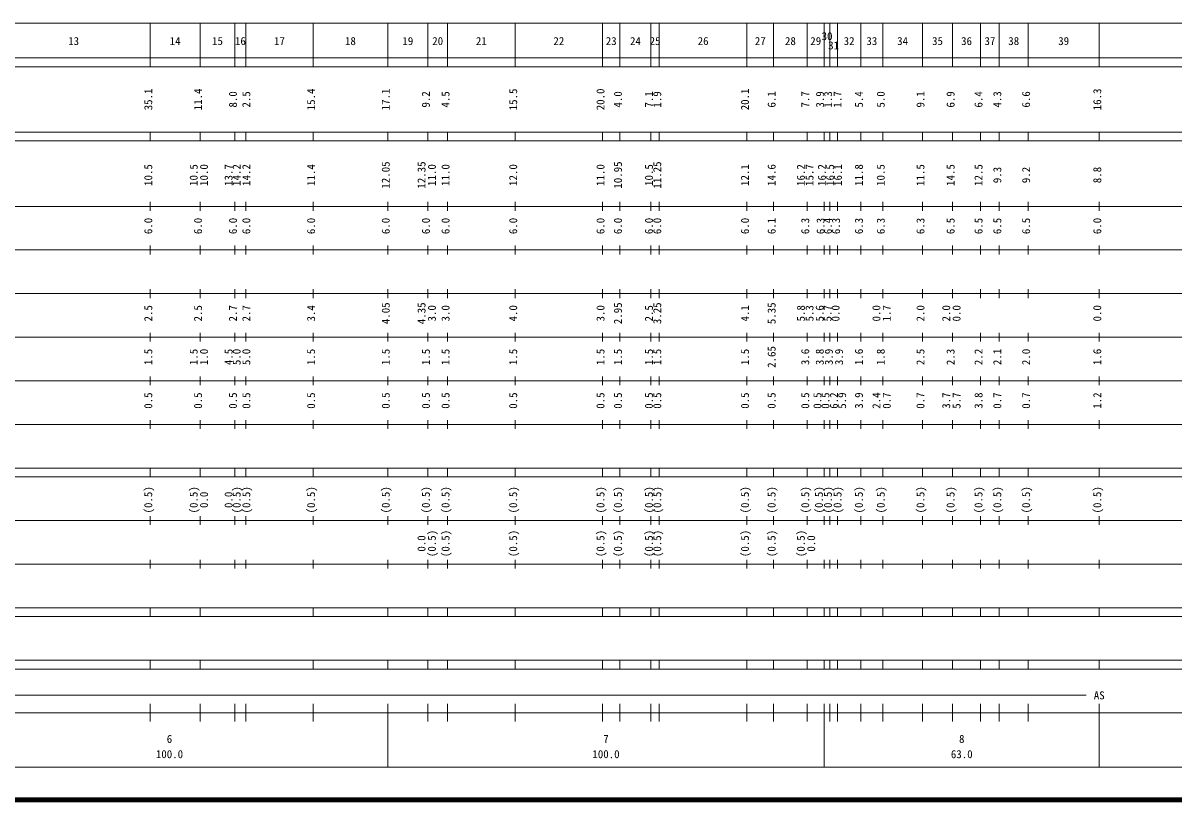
# Model space of a CAD drawing. Units: millimetres on the paper, enlarged 1000 times. Extents: x 40000 to 680000, y 20000 to 380000.
# Drawn here: x 284450 to 548118, y 20000 to 198000 of the extents above; entities that cross this region are included whole.
import ezdxf
from ezdxf.enums import TextEntityAlignment as Align

# ---------------------------------------------------------------- set-up
doc = ezdxf.new("R2010")
doc.units = ezdxf.units.MM
doc.header["$LTSCALE"] = 1000
doc.layers.add('M-TTL', color=2, linetype='Continuous', lineweight=140)
doc.layers.add('M-TTL-BAND', color=7, linetype='Continuous', lineweight=13)
doc.styles.add('ＭＳ ゴシック', font='')
doc.styles.get('ＭＳ ゴシック').set_extended_font_data('MS Gothic')

msp = doc.modelspace()

# ---------------------------------------------------------------- linework, layer by layer
at = {"layer": 'M-TTL'}
msp.add_line((40000, 20000), (680000, 20000), dxfattribs=at)
at = {"layer": 'M-TTL-BAND'}
for p, q in [((68000, 198000), (579000, 198000)), ((313600, 188000), (313600, 198000)), ((325000, 188000), (325000, 198000)), ((333000, 188000), (333000, 198000)), ((335500, 188000), (335500, 198000)), ((350900, 188000), (350900, 198000)), ((368000, 188000), (368000, 198000)), ((377200, 188000), (377200, 198000)), ((381700, 188000), (381700, 198000)), ((397200, 188000), (397200, 198000)), ((417200, 188000), (417200, 198000)), ((421200, 188000), (421200, 198000)), ((428300, 188000), (428300, 198000)), ((430200, 188000), (430200, 198000)), ((450300, 188000), (450300, 198000)), ((456400, 188000), (456400, 198000)), ((464100, 188000), (464100, 198000)), ((468000, 188000), (468000, 198000)), ((469300, 188000), (469300, 198000)), ((471000, 188000), (471000, 198000)), ((476400, 188000), (476400, 198000)), ((481400, 188000), (481400, 198000)), ((490500, 188000), (490500, 198000)), ((497400, 188000), (497400, 198000)), ((503800, 188000), (503800, 198000)), ((508100, 188000), (508100, 198000)), ((514700, 188000), (514700, 198000)), ((531000, 188000), (531000, 198000)), ((40000, 190000), (579000, 190000)), ((40000, 188000), (579000, 188000)), ((40000, 173000), (579000, 173000)), ((313600, 171000), (313600, 173000)), ((325000, 171000), (325000, 173000)), ((333000, 171000), (333000, 173000)), ((335500, 171000), (335500, 173000)), ((350900, 171000), (350900, 173000)), ((368000, 171000), (368000, 173000)), ((377200, 171000), (377200, 173000)), ((381700, 171000), (381700, 173000)), ((397200, 171000), (397200, 173000)), ((417200, 171000), (417200, 173000)), ((421200, 171000), (421200, 173000)), ((428300, 171000), (428300, 173000)), ((430200, 171000), (430200, 173000)), ((450300, 171000), (450300, 173000)), ((456400, 171000), (456400, 173000)), ((464100, 171000), (464100, 173000)), ((468000, 171000), (468000, 173000)), ((469300, 171000), (469300, 173000)), ((471000, 171000), (471000, 173000)), ((476400, 171000), (476400, 173000)), ((481400, 171000), (481400, 173000)), ((490500, 171000), (490500, 173000)), ((497400, 171000), (497400, 173000)), ((503800, 171000), (503800, 173000)), ((508100, 171000), (508100, 173000)), ((514700, 171000), (514700, 173000)), ((531000, 171000), (531000, 173000)), ((40000, 171000), (579000, 171000)), ((40000, 156000), (579000, 156000)), ((313600, 155000), (313600, 157000)), ((325000, 155000), (325000, 157000)), ((333000, 155000), (333000, 157000)), ((335500, 155000), (335500, 157000)), ((350900, 155000), (350900, 157000)), ((368000, 155000), (368000, 157000)), ((377200, 155000), (377200, 157000)), ((381700, 155000), (381700, 157000)), ((397200, 155000), (397200, 157000)), ((417200, 155000), (417200, 157000)), ((421200, 155000), (421200, 157000)), ((428300, 155000), (428300, 157000)), ((430200, 155000), (430200, 157000)), ((450300, 155000), (450300, 157000)), ((456400, 155000), (456400, 157000)), ((464100, 155000), (464100, 157000)), ((468000, 155000), (468000, 157000)), ((469300, 155000), (469300, 157000)), ((471000, 155000), (471000, 157000)), ((476400, 155000), (476400, 157000)), ((481400, 155000), (481400, 157000)), ((490500, 155000), (490500, 157000)), ((497400, 155000), (497400, 157000)), ((503800, 155000), (503800, 157000)), ((508100, 155000), (508100, 157000)), ((514700, 155000), (514700, 157000)), ((531000, 155000), (531000, 157000)), ((46000, 146000), (579000, 146000)), ((313600, 145000), (313600, 147000)), ((325000, 145000), (325000, 147000)), ((333000, 145000), (333000, 147000)), ((335500, 145000), (335500, 147000)), ((350900, 145000), (350900, 147000)), ((368000, 145000), (368000, 147000)), ((377200, 145000), (377200, 147000)), ((381700, 145000), (381700, 147000)), ((397200, 145000), (397200, 147000)), ((417200, 145000), (417200, 147000)), ((421200, 145000), (421200, 147000)), ((428300, 145000), (428300, 147000)), ((430200, 145000), (430200, 147000)), ((450300, 145000), (450300, 147000)), ((456400, 145000), (456400, 147000)), ((464100, 145000), (464100, 147000)), ((468000, 145000), (468000, 147000)), ((469300, 145000), (469300, 147000)), ((471000, 145000), (471000, 147000)), ((476400, 145000), (476400, 147000)), ((481400, 145000), (481400, 147000)), ((490500, 145000), (490500, 147000)), ((497400, 145000), (497400, 147000)), ((503800, 145000), (503800, 147000)), ((508100, 145000), (508100, 147000)), ((514700, 145000), (514700, 147000)), ((531000, 145000), (531000, 147000)), ((52000, 136000), (579000, 136000)), ((313600, 135000), (313600, 137000)), ((325000, 135000), (325000, 137000)), ((333000, 135000), (333000, 137000)), ((335500, 135000), (335500, 137000)), ((350900, 135000), (350900, 137000)), ((368000, 135000), (368000, 137000)), ((377200, 135000), (377200, 137000)), ((381700, 135000), (381700, 137000)), ((397200, 135000), (397200, 137000)), ((417200, 135000), (417200, 137000)), ((421200, 135000), (421200, 137000)), ((428300, 135000), (428300, 137000)), ((430200, 135000), (430200, 137000)), ((450300, 135000), (450300, 137000)), ((456400, 135000), (456400, 137000)), ((464100, 135000), (464100, 137000)), ((468000, 135000), (468000, 137000)), ((469300, 135000), (469300, 137000)), ((471000, 135000), (471000, 137000)), ((476400, 135000), (476400, 137000)), ((481400, 135000), (481400, 137000)), ((490500, 135000), (490500, 137000)), ((497400, 135000), (497400, 137000)), ((503800, 135000), (503800, 137000)), ((508100, 135000), (508100, 137000)), ((514700, 135000), (514700, 137000)), ((531000, 135000), (531000, 137000)), ((313600, 125000), (313600, 127000)), ((325000, 125000), (325000, 127000)), ((333000, 125000), (333000, 127000)), ((335500, 125000), (335500, 127000)), ((350900, 125000), (350900, 127000)), ((368000, 125000), (368000, 127000)), ((377200, 125000), (377200, 127000)), ((381700, 125000), (381700, 127000)), ((397200, 125000), (397200, 127000)), ((417200, 125000), (417200, 127000)), ((421200, 125000), (421200, 127000)), ((428300, 125000), (428300, 127000)), ((430200, 125000), (430200, 127000)), ((450300, 125000), (450300, 127000)), ((456400, 125000), (456400, 127000)), ((464100, 125000), (464100, 127000)), ((468000, 125000), (468000, 127000)), ((469300, 125000), (469300, 127000)), ((471000, 125000), (471000, 127000)), ((476400, 125000), (476400, 127000)), ((481400, 125000), (481400, 127000)), ((490500, 125000), (490500, 127000)), ((497400, 125000), (497400, 127000)), ((503800, 125000), (503800, 127000)), ((508100, 125000), (508100, 127000)), ((514700, 125000), (514700, 127000)), ((531000, 125000), (531000, 127000)), ((46000, 126000), (579000, 126000)), ((313600, 115000), (313600, 117000)), ((325000, 115000), (325000, 117000)), ((333000, 115000), (333000, 117000)), ((335500, 115000), (335500, 117000)), ((350900, 115000), (350900, 117000)), ((368000, 115000), (368000, 117000)), ((377200, 115000), (377200, 117000)), ((381700, 115000), (381700, 117000)), ((397200, 115000), (397200, 117000)), ((417200, 115000), (417200, 117000)), ((421200, 115000), (421200, 117000)), ((428300, 115000), (428300, 117000)), ((430200, 115000), (430200, 117000)), ((450300, 115000), (450300, 117000)), ((456400, 115000), (456400, 117000)), ((464100, 115000), (464100, 117000)), ((468000, 115000), (468000, 117000)), ((469300, 115000), (469300, 117000)), ((471000, 115000), (471000, 117000)), ((476400, 115000), (476400, 117000)), ((481400, 115000), (481400, 117000)), ((490500, 115000), (490500, 117000)), ((497400, 115000), (497400, 117000)), ((503800, 115000), (503800, 117000)), ((508100, 115000), (508100, 117000)), ((514700, 115000), (514700, 117000)), ((531000, 115000), (531000, 117000)), ((52000, 116000), (579000, 116000)), ((46000, 106000), (579000, 106000)), ((313600, 105000), (313600, 107000)), ((325000, 105000), (325000, 107000)), ((333000, 105000), (333000, 107000)), ((335500, 105000), (335500, 107000)), ((350900, 105000), (350900, 107000)), ((368000, 105000), (368000, 107000)), ((377200, 105000), (377200, 107000)), ((381700, 105000), (381700, 107000)), ((397200, 105000), (397200, 107000)), ((417200, 105000), (417200, 107000)), ((421200, 105000), (421200, 107000)), ((428300, 105000), (428300, 107000)), ((430200, 105000), (430200, 107000)), ((450300, 105000), (450300, 107000)), ((456400, 105000), (456400, 107000)), ((464100, 105000), (464100, 107000)), ((468000, 105000), (468000, 107000)), ((469300, 105000), (469300, 107000)), ((471000, 105000), (471000, 107000)), ((476400, 105000), (476400, 107000)), ((481400, 105000), (481400, 107000)), ((490500, 105000), (490500, 107000)), ((497400, 105000), (497400, 107000)), ((503800, 105000), (503800, 107000)), ((508100, 105000), (508100, 107000)), ((514700, 105000), (514700, 107000)), ((531000, 105000), (531000, 107000)), ((40000, 96000), (579000, 96000)), ((313600, 94000), (313600, 96000)), ((325000, 94000), (325000, 96000)), ((333000, 94000), (333000, 96000)), ((335500, 94000), (335500, 96000)), ((350900, 94000), (350900, 96000)), ((368000, 94000), (368000, 96000)), ((377200, 94000), (377200, 96000)), ((381700, 94000), (381700, 96000)), ((397200, 94000), (397200, 96000)), ((417200, 94000), (417200, 96000)), ((421200, 94000), (421200, 96000)), ((428300, 94000), (428300, 96000)), ((430200, 94000), (430200, 96000)), ((450300, 94000), (450300, 96000)), ((456400, 94000), (456400, 96000)), ((464100, 94000), (464100, 96000)), ((468000, 94000), (468000, 96000)), ((469300, 94000), (469300, 96000)), ((471000, 94000), (471000, 96000)), ((476400, 94000), (476400, 96000)), ((481400, 94000), (481400, 96000)), ((490500, 94000), (490500, 96000)), ((497400, 94000), (497400, 96000)), ((503800, 94000), (503800, 96000)), ((508100, 94000), (508100, 96000)), ((514700, 94000), (514700, 96000)), ((531000, 94000), (531000, 96000)), ((40000, 94000), (579000, 94000)), ((313600, 83000), (313600, 85000)), ((325000, 83000), (325000, 85000)), ((333000, 83000), (333000, 85000)), ((335500, 83000), (335500, 85000)), ((350900, 83000), (350900, 85000)), ((368000, 83000), (368000, 85000)), ((377200, 83000), (377200, 85000)), ((381700, 83000), (381700, 85000)), ((397200, 83000), (397200, 85000)), ((417200, 83000), (417200, 85000)), ((421200, 83000), (421200, 85000)), ((428300, 83000), (428300, 85000)), ((430200, 83000), (430200, 85000)), ((450300, 83000), (450300, 85000)), ((456400, 83000), (456400, 85000)), ((464100, 83000), (464100, 85000)), ((468000, 83000), (468000, 85000)), ((469300, 83000), (469300, 85000)), ((471000, 83000), (471000, 85000)), ((476400, 83000), (476400, 85000)), ((481400, 83000), (481400, 85000)), ((490500, 83000), (490500, 85000)), ((497400, 83000), (497400, 85000)), ((503800, 83000), (503800, 85000)), ((508100, 83000), (508100, 85000)), ((514700, 83000), (514700, 85000)), ((531000, 83000), (531000, 85000)), ((49000, 84000), (579000, 84000)), ((40000, 74000), (579000, 74000)), ((313600, 73000), (313600, 75000)), ((325000, 73000), (325000, 75000)), ((333000, 73000), (333000, 75000)), ((335500, 73000), (335500, 75000)), ((350900, 73000), (350900, 75000)), ((368000, 73000), (368000, 75000)), ((377200, 73000), (377200, 75000)), ((381700, 73000), (381700, 75000)), ((397200, 73000), (397200, 75000)), ((417200, 73000), (417200, 75000)), ((421200, 73000), (421200, 75000)), ((428300, 73000), (428300, 75000)), ((430200, 73000), (430200, 75000)), ((450300, 73000), (450300, 75000)), ((456400, 73000), (456400, 75000)), ((464100, 73000), (464100, 75000)), ((468000, 73000), (468000, 75000)), ((469300, 73000), (469300, 75000)), ((471000, 73000), (471000, 75000)), ((476400, 73000), (476400, 75000)), ((481400, 73000), (481400, 75000)), ((490500, 73000), (490500, 75000)), ((497400, 73000), (497400, 75000)), ((503800, 73000), (503800, 75000)), ((508100, 73000), (508100, 75000)), ((514700, 73000), (514700, 75000)), ((531000, 73000), (531000, 75000)), ((40000, 64000), (579000, 64000)), ((313600, 62000), (313600, 64000)), ((325000, 62000), (325000, 64000)), ((350900, 62000), (350900, 64000)), ((368000, 62000), (368000, 64000)), ((377200, 62000), (377200, 64000)), ((381700, 62000), (381700, 64000)), ((397200, 62000), (397200, 64000)), ((417200, 62000), (417200, 64000)), ((421200, 62000), (421200, 64000)), ((428300, 62000), (428300, 64000)), ((430200, 62000), (430200, 64000)), ((450300, 62000), (450300, 64000)), ((456400, 62000), (456400, 64000)), ((464100, 62000), (464100, 64000)), ((468000, 62000), (468000, 64000)), ((469300, 62000), (469300, 64000)), ((471000, 62000), (471000, 64000)), ((476400, 62000), (476400, 64000)), ((481400, 62000), (481400, 64000)), ((490500, 62000), (490500, 64000)), ((497400, 62000), (497400, 64000)), ((503800, 62000), (503800, 64000)), ((508100, 62000), (508100, 64000)), ((514700, 62000), (514700, 64000)), ((531000, 62000), (531000, 64000)), ((40000, 62000), (579000, 62000)), ((40000, 52000), (579000, 52000)), ((313600, 50000), (313600, 52000)), ((325000, 50000), (325000, 52000)), ((350900, 50000), (350900, 52000)), ((368000, 50000), (368000, 52000)), ((377200, 50000), (377200, 52000)), ((381700, 50000), (381700, 52000)), ((397200, 50000), (397200, 52000)), ((417200, 50000), (417200, 52000)), ((421200, 50000), (421200, 52000)), ((428300, 50000), (428300, 52000)), ((430200, 50000), (430200, 52000)), ((450300, 50000), (450300, 52000)), ((456400, 50000), (456400, 52000)), ((464100, 50000), (464100, 52000)), ((468000, 50000), (468000, 52000)), ((469300, 50000), (469300, 52000)), ((471000, 50000), (471000, 52000)), ((476400, 50000), (476400, 52000)), ((481400, 50000), (481400, 52000)), ((490500, 50000), (490500, 52000)), ((497400, 50000), (497400, 52000)), ((503800, 50000), (503800, 52000)), ((508100, 50000), (508100, 52000)), ((514700, 50000), (514700, 52000)), ((531000, 50000), (531000, 52000)), ((40000, 50000), (579000, 50000)), ((71000, 44000), (528000, 44000)), ((40000, 40000), (579000, 40000)), ((313600, 38000), (313600, 42000)), ((325000, 38000), (325000, 42000)), ((333000, 38000), (333000, 42000)), ((335500, 38000), (335500, 42000)), ((350900, 38000), (350900, 42000)), ((368000, 27500), (368000, 42000)), ((377200, 38000), (377200, 42000)), ((381700, 38000), (381700, 42000)), ((397200, 38000), (397200, 42000)), ((417200, 38000), (417200, 42000)), ((421200, 38000), (421200, 42000)), ((428300, 38000), (428300, 42000)), ((430200, 38000), (430200, 42000)), ((450300, 38000), (450300, 42000)), ((456400, 38000), (456400, 42000)), ((464100, 38000), (464100, 42000)), ((468000, 27500), (468000, 42000)), ((469300, 38000), (469300, 42000)), ((471000, 38000), (471000, 42000)), ((476400, 38000), (476400, 42000)), ((481400, 38000), (481400, 42000)), ((490500, 38000), (490500, 42000)), ((497400, 38000), (497400, 42000)), ((503800, 38000), (503800, 42000)), ((508100, 38000), (508100, 42000)), ((514700, 38000), (514700, 42000)), ((531000, 27500), (531000, 42000)), ((68000, 27500), (579000, 27500))]:
    msp.add_line(p, q, dxfattribs=at)

# ---------------------------------------------------------------- texts
at = {"layer": 'M-TTL-BAND', "style": 'ＭＳ ゴシック'}
for s, p in [('30', (468650, 193518)), ('13', (296050, 192405)), ('14', (319300, 192405)), ('15', (329000, 192405)), ('16', (334250, 192405)), ('17', (343200, 192405)), ('18', (359450, 192405)), ('19', (372600, 192405)), ('20', (379450, 192405)), ('21', (389450, 192405)), ('22', (407200, 192405)), ('23', (419200, 192405)), ('24', (424750, 192405)), ('25', (429250, 192405)), ('26', (440250, 192405)), ('27', (453350, 192405)), ('28', (460250, 192405)), ('29', (466050, 192405)), ('31', (470150, 191405)), ('32', (473700, 192405)), ('33', (478900, 192405)), ('34', (485950, 192405)), ('35', (493950, 192405)), ('36', (500600, 192405)), ('37', (505950, 192405)), ('38', (511400, 192405)), ('39', (522850, 192405)), ('AS', (531000, 42500)), ('6', (318000, 32523)), ('7', (418000, 32523)), ('8', (499500, 32523)), ('100.0', (318000, 29033)), ('100.0', (418000, 29033)), ('63.0', (499500, 29033))]:
    msp.add_text(s, height=1833, dxfattribs=at).set_placement(p, align=Align.BOTTOM_CENTER)
for s, p in [('35.1', (314600, 180500)), ('11.4', (326000, 180500)), ('8.0', (334000, 180500)), ('2.5', (337061, 180500)), ('15.4', (351900, 180500)), ('17.1', (369000, 180500)), ('9.2', (378200, 180500)), ('4.5', (382700, 180500)), ('15.5', (398200, 180500)), ('20.0', (418200, 180500)), ('4.0', (422200, 180500)), ('7.1', (429300, 180500)), ('1.9', (431200, 180500)), ('20.1', (451300, 180500)), ('6.1', (457400, 180500)), ('7.7', (465100, 180500)), ('3.9', (468496, 180500)), ('1.3', (470335, 180500)), ('1.7', (472497, 180500)), ('5.4', (477400, 180500)), ('5.0', (482400, 180500)), ('9.1', (491500, 180500)), ('6.9', (498400, 180500)), ('6.4', (504800, 180500)), ('4.3', (509100, 180500)), ('6.6', (515700, 180500)), ('16.3', (532000, 180500)), ('12.05', (369000, 163174)), ('12.35', (377200, 163174)), ('10.95', (422200, 163174)), ('11.25', (431200, 163174)), ('10.5', (314600, 163174)), ('10.5', (325000, 163174)), ('10.0', (327370, 163174)), ('13.7', (333000, 163174)), ('14.2', (334848, 163174)), ('14.2', (337061, 163174)), ('11.4', (351900, 163174)), ('11.0', (379570, 163174)), ('11.0', (382700, 163174)), ('12.0', (398200, 163174)), ('11.0', (418200, 163174)), ('10.5', (429300, 163174)), ('12.1', (451300, 163174)), ('14.6', (457400, 163174)), ('16.2', (464100, 163174)), ('15.7', (466079, 163174)), ('16.2', (468912, 163174)), ('16.5', (470797, 163174)), ('16.1', (472581, 163174)), ('11.8', (477400, 163174)), ('10.5', (482400, 163174)), ('11.5', (491500, 163174)), ('14.5', (498400, 163174)), ('12.5', (504800, 163174)), ('9.3', (509100, 163174)), ('9.2', (515700, 163174)), ('8.8', (532000, 163174)), ('6.0', (314600, 151500)), ('6.0', (326000, 151500)), ('6.0', (334000, 151500)), ('6.0', (337061, 151500)), ('6.0', (351900, 151500)), ('6.0', (369000, 151500)), ('6.0', (378200, 151500)), ('6.0', (382700, 151500)), ('6.0', (398200, 151500)), ('6.0', (418200, 151500)), ('6.0', (422200, 151500)), ('6.0', (429300, 151500)), ('6.0', (431200, 151500)), ('6.0', (451300, 151500)), ('6.1', (457400, 151500)), ('6.3', (465100, 151500)), ('6.3', (468617, 151500)), ('6.4', (470300, 151500)), ('6.3', (472149, 151500)), ('6.3', (477400, 151500)), ('6.3', (482400, 151500)), ('6.3', (491500, 151500)), ('6.5', (498400, 151500)), ('6.5', (504800, 151500)), ('6.5', (509100, 151500)), ('6.5', (515700, 151500)), ('6.0', (532000, 151500)), ('2.5', (314600, 131500)), ('2.5', (326000, 131500)), ('2.7', (334000, 131500)), ('2.7', (337061, 131500)), ('3.4', (351900, 131500)), ('4.05', (369000, 131500)), ('4.35', (377200, 131500)), ('3.0', (379570, 131500)), ('3.0', (382700, 131500)), ('4.0', (398200, 131500)), ('3.0', (418200, 131500)), ('2.95', (422200, 131500)), ('2.5', (429300, 131500)), ('3.25', (431200, 131500)), ('4.1', (451300, 131500)), ('5.35', (457400, 131500)), ('5.8', (464100, 131500)), ('5.3', (466082, 131500)), ('5.6', (468407, 131500)), ('5.7', (470221, 131500)), ('0.0', (472045, 131500)), ('0.0', (481400, 131500)), ('1.7', (483770, 131500)), ('2.0', (491500, 131500)), ('2.0', (497400, 131500)), ('0.0', (499770, 131500)), ('0.0', (532000, 131500)), ('1.5', (314600, 121500)), ('1.5', (325000, 121500)), ('1.0', (327370, 121500)), ('4.5', (333000, 121500)), ('5.0', (334848, 121500)), ('5.0', (337061, 121500)), ('1.5', (351900, 121500)), ('1.5', (369000, 121500)), ('1.5', (378200, 121500)), ('1.5', (382700, 121500)), ('1.5', (398200, 121500)), ('1.5', (418200, 121500)), ('1.5', (422200, 121500)), ('1.5', (429300, 121500)), ('1.5', (431200, 121500)), ('1.5', (451300, 121500)), ('2.65', (457400, 121500)), ('3.6', (465100, 121500)), ('3.8', (468430, 121500)), ('3.9', (470515, 121500)), ('3.9', (472845, 121500)), ('1.6', (477400, 121500)), ('1.8', (482400, 121500)), ('2.5', (491500, 121500)), ('2.3', (498400, 121500)), ('2.2', (504800, 121500)), ('2.1', (509100, 121500)), ('2.0', (515700, 121500)), ('1.6', (532000, 121500)), ('0.5', (314600, 111500)), ('0.5', (326000, 111500)), ('0.5', (334000, 111500)), ('0.5', (337061, 111500)), ('0.5', (351900, 111500)), ('0.5', (369000, 111500)), ('0.5', (378200, 111500)), ('0.5', (382700, 111500)), ('0.5', (398200, 111500)), ('0.5', (418200, 111500)), ('0.5', (422200, 111500)), ('0.5', (429300, 111500)), ('0.5', (431200, 111500)), ('0.5', (451300, 111500)), ('0.5', (457400, 111500)), ('0.5', (465100, 111500)), ('0.5', (467893, 111500)), ('0.5', (469733, 111500)), ('6.2', (471670, 111500)), ('5.9', (473550, 111500)), ('3.9', (477400, 111500)), ('2.4', (481400, 111500)), ('0.7', (483770, 111500)), ('0.7', (491500, 111500)), ('3.7', (497400, 111500)), ('5.7', (499770, 111500)), ('3.8', (504800, 111500)), ('0.7', (509100, 111500)), ('0.7', (515700, 111500)), ('1.2', (532000, 111500)), ('(0.5)', (314600, 88764)), ('(0.5)', (325000, 88764)), ('0.0', (327370, 88764)), ('0.0', (333000, 88764)), ('(0.5)', (334848, 88764)), ('(0.5)', (337061, 88764)), ('(0.5)', (351900, 88764)), ('(0.5)', (369000, 88764)), ('(0.5)', (378200, 88764)), ('(0.5)', (382700, 88764)), ('(0.5)', (398200, 88764)), ('(0.5)', (418200, 88764)), ('(0.5)', (422200, 88764)), ('(0.5)', (429300, 88764)), ('(0.5)', (431200, 88764)), ('(0.5)', (451300, 88764)), ('(0.5)', (457400, 88764)), ('(0.5)', (465100, 88764)), ('(0.5)', (468244, 88764)), ('(0.5)', (470300, 88764)), ('(0.5)', (472506, 88764)), ('(0.5)', (477400, 88764)), ('(0.5)', (482400, 88764)), ('(0.5)', (491500, 88764)), ('(0.5)', (498400, 88764)), ('(0.5)', (504800, 88764)), ('(0.5)', (509100, 88764)), ('(0.5)', (515700, 88764)), ('(0.5)', (532000, 88764)), ('0.0', (377200, 78764)), ('(0.5)', (379570, 78764)), ('(0.5)', (382700, 78764)), ('(0.5)', (398200, 78764)), ('(0.5)', (418200, 78764)), ('(0.5)', (422200, 78764)), ('(0.5)', (429300, 78764)), ('(0.5)', (431200, 78764)), ('(0.5)', (451300, 78764)), ('(0.5)', (457400, 78764)), ('(0.5)', (464100, 78764)), ('0.0', (466470, 78764))]:
    msp.add_text(s, height=1833, rotation=90, dxfattribs=at).set_placement(p, align=Align.BOTTOM_CENTER)

doc.saveas('drawing.dxf')
